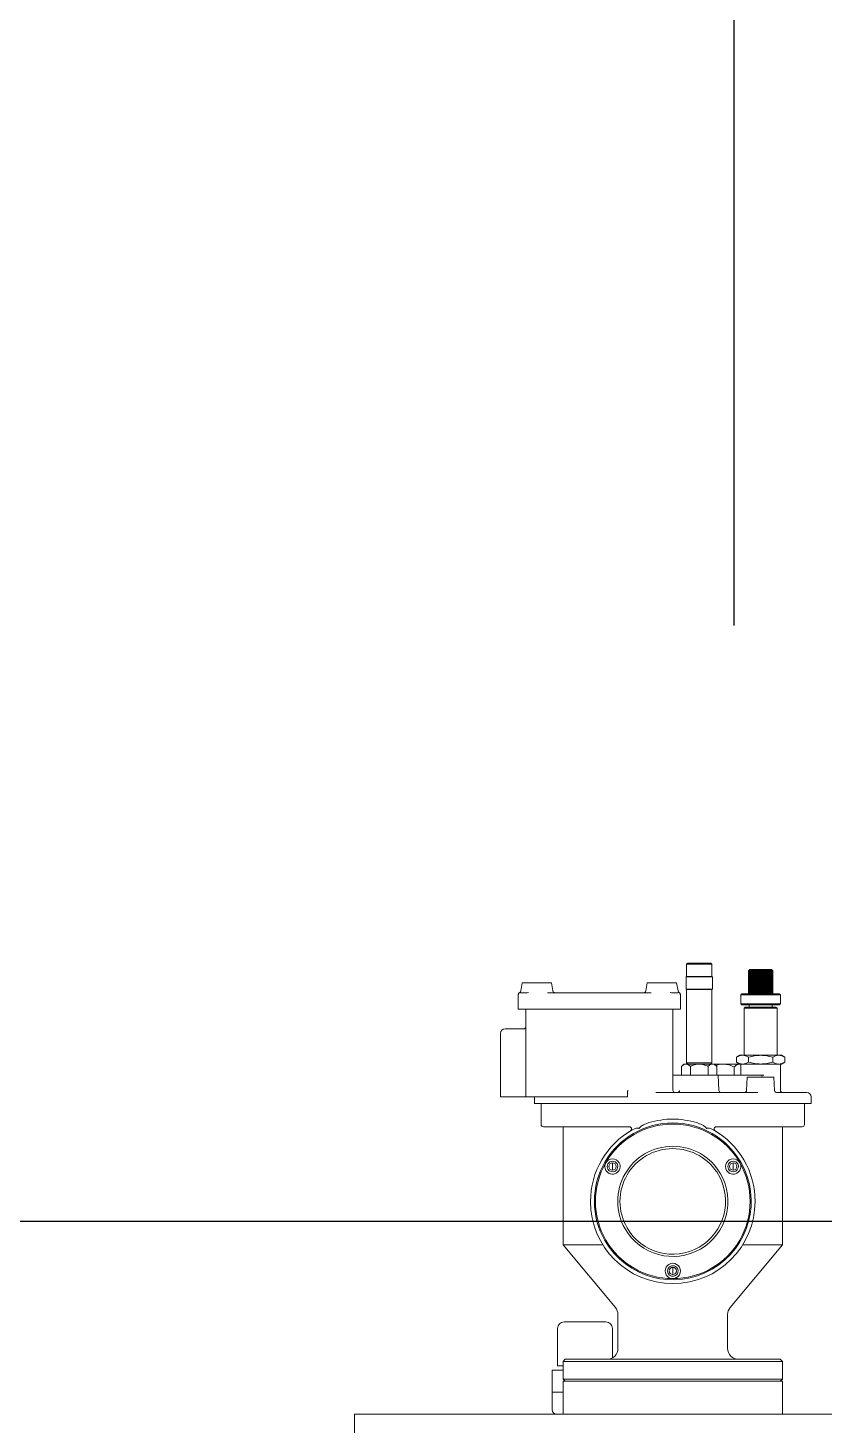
# Model space of a CAD drawing. Header units: millimetres. Extents: x 51507 to 66627, y -17810 to -7118.
# Drawn here: x 56174 to 56536, y -9233 to -8596 of the extents above; entities that cross this region are included whole.
import ezdxf

# ---------------------------------------------------------------- set-up
doc = ezdxf.new("R2010")
doc.units = ezdxf.units.MM
doc.header["$LTSCALE"] = 10
doc.layers.get('Defpoints').update_dxf_attribs({"lineweight": 25})
doc.layers.add('2', color=3, linetype='Continuous', lineweight=25)
doc.layers.add('粗实线', color=4, linetype='Continuous', lineweight=18)

msp = doc.modelspace()

# ---------------------------------------------------------------- linework, layer by layer
at = {"layer": '2'}
msp.add_line((56495.409, -8868.611), (56495.409, -8276.388), dxfattribs=at)
at = {"layer": 'Defpoints'}
msp.add_line((51507.409, -9140.11), (66627.409, -9140.11), dxfattribs=at)
at = {"layer": '粗实线'}
for p, q in [((56474.192, -9022.512), (56473.692, -9023.012)), ((56473.692, -9023.012), (56473.692, -9028.512)), ((56479.442, -9023.012), (56473.692, -9023.012)), ((56474.192, -9022.512), (56479.442, -9022.512)), ((56479.442, -9022.512), (56484.692, -9022.512)), ((56485.192, -9023.012), (56479.442, -9023.012)), ((56485.192, -9023.012), (56484.692, -9022.512)), ((56485.192, -9028.512), (56485.192, -9023.012)), ((56501.948, -9036.412), (56501.948, -9025.977)), ((56501.952, -9025.977), (56501.959, -9025.977)), ((56501.952, -9036.412), (56501.952, -9025.977)), ((56501.959, -9036.412), (56501.959, -9025.977)), ((56502.036, -9025.977), (56502.057, -9025.977)), ((56502.036, -9036.412), (56502.036, -9025.977)), ((56502.057, -9036.412), (56502.057, -9025.977)), ((56502.206, -9025.977), (56502.239, -9025.977)), ((56502.206, -9036.412), (56502.206, -9025.977)), ((56502.508, -9025.412), (56502.209, -9025.711)), ((56502.239, -9036.412), (56502.239, -9025.977)), ((56502.458, -9025.977), (56502.504, -9025.977)), ((56502.458, -9036.412), (56502.458, -9025.977)), ((56502.504, -9036.412), (56502.504, -9025.977)), ((56505.093, -9025.412), (56502.508, -9025.412)), ((56502.789, -9025.977), (56502.846, -9025.977)), ((56502.789, -9036.412), (56502.789, -9025.977)), ((56502.846, -9036.412), (56502.846, -9025.977)), ((56503.193, -9025.977), (56503.261, -9025.977)), ((56503.193, -9036.412), (56503.193, -9025.977)), ((56503.261, -9036.412), (56503.261, -9025.977)), ((56503.664, -9025.977), (56503.742, -9025.977)), ((56503.664, -9036.412), (56503.664, -9025.977)), ((56503.742, -9036.412), (56503.742, -9025.977)), ((56504.153, -9036.412), (56504.153, -9025.677)), ((56504.195, -9025.977), (56504.281, -9025.977)), ((56504.195, -9036.412), (56504.195, -9025.977)), ((56504.281, -9036.412), (56504.281, -9025.977)), ((56504.684, -9036.412), (56504.684, -9025.677)), ((56504.777, -9036.412), (56504.777, -9025.977)), ((56504.777, -9025.977), (56504.823, -9025.977)), ((56504.823, -9025.977), (56504.87, -9025.977)), ((56504.87, -9036.412), (56504.87, -9025.977)), ((56512.376, -9025.412), (56505.093, -9025.412)), ((56505.258, -9036.412), (56505.258, -9025.677)), ((56505.401, -9025.977), (56505.5, -9025.977)), ((56505.401, -9036.412), (56505.401, -9025.977)), ((56505.5, -9036.412), (56505.5, -9025.977)), ((56505.867, -9036.412), (56505.867, -9025.677)), ((56506.057, -9025.977), (56506.16, -9025.977)), ((56506.057, -9036.412), (56506.057, -9025.977)), ((56506.16, -9036.412), (56506.16, -9025.977)), ((56506.5, -9036.412), (56506.5, -9025.677)), ((56506.735, -9025.977), (56506.84, -9025.977)), ((56506.735, -9036.412), (56506.735, -9025.977)), ((56506.84, -9036.412), (56506.84, -9025.977)), ((56507.149, -9036.412), (56507.149, -9025.677)), ((56507.424, -9025.977), (56507.53, -9025.977)), ((56507.424, -9036.412), (56507.424, -9025.977)), ((56507.53, -9036.412), (56507.53, -9025.977)), ((56507.802, -9036.412), (56507.802, -9025.677)), ((56508.113, -9025.977), (56508.219, -9025.977)), ((56508.113, -9036.412), (56508.113, -9025.977)), ((56508.219, -9036.412), (56508.219, -9025.977)), ((56508.449, -9036.412), (56508.449, -9025.677)), ((56508.792, -9025.977), (56508.895, -9025.977)), ((56508.792, -9036.412), (56508.792, -9025.977)), ((56508.895, -9036.412), (56508.895, -9025.977)), ((56509.081, -9036.412), (56509.081, -9025.677)), ((56509.45, -9025.977), (56509.549, -9025.977)), ((56509.45, -9036.412), (56509.45, -9025.977)), ((56509.549, -9036.412), (56509.549, -9025.977)), ((56509.686, -9036.412), (56509.686, -9025.677)), ((56510.076, -9025.977), (56510.169, -9025.977)), ((56510.076, -9036.412), (56510.076, -9025.977)), ((56510.169, -9036.412), (56510.169, -9025.977)), ((56510.256, -9036.412), (56510.256, -9025.677)), ((56510.66, -9025.977), (56510.746, -9025.977)), ((56510.66, -9036.412), (56510.66, -9025.977)), ((56510.746, -9036.412), (56510.746, -9025.977)), ((56510.782, -9036.412), (56510.782, -9025.677)), ((56511.194, -9025.977), (56511.271, -9025.977)), ((56511.194, -9036.412), (56511.194, -9025.977)), ((56511.271, -9036.412), (56511.271, -9025.977)), ((56511.668, -9025.977), (56511.736, -9025.977)), ((56511.668, -9036.412), (56511.668, -9025.977)), ((56511.736, -9036.412), (56511.736, -9025.977)), ((56512.076, -9025.977), (56512.133, -9025.977)), ((56512.076, -9036.412), (56512.076, -9025.977)), ((56512.133, -9036.412), (56512.133, -9025.977)), ((56512.676, -9025.711), (56512.376, -9025.412)), ((56512.411, -9025.977), (56512.456, -9025.977)), ((56512.411, -9036.412), (56512.411, -9025.977)), ((56512.456, -9036.412), (56512.456, -9025.977)), ((56512.667, -9025.977), (56512.7, -9025.977)), ((56512.667, -9036.412), (56512.667, -9025.977)), ((56512.7, -9036.412), (56512.7, -9025.977)), ((56512.842, -9025.977), (56512.861, -9025.977)), ((56512.842, -9036.412), (56512.842, -9025.977)), ((56512.861, -9036.412), (56512.861, -9025.977)), ((56512.93, -9025.977), (56512.936, -9025.977)), ((56512.93, -9036.412), (56512.93, -9025.977)), ((56512.936, -9036.412), (56512.936, -9025.977)), ((56398.736, -9031.512), (56398.088, -9035.185)), ((56398.736, -9031.512), (56412.149, -9031.512)), ((56412.149, -9031.512), (56412.797, -9035.185)), ((56455.736, -9031.512), (56455.088, -9035.185)), ((56455.736, -9031.512), (56469.149, -9031.512)), ((56469.149, -9031.512), (56469.797, -9035.185)), ((56473.642, -9028.512), (56473.442, -9028.712)), ((56473.442, -9028.712), (56473.442, -9034.312)), ((56479.442, -9028.712), (56473.442, -9028.712)), ((56473.642, -9028.512), (56479.442, -9028.512)), ((56479.442, -9028.512), (56485.242, -9028.512)), ((56485.442, -9028.712), (56479.442, -9028.712)), ((56485.442, -9028.712), (56485.242, -9028.512)), ((56485.442, -9034.312), (56485.442, -9028.712)), ((56396.942, -9037.103), (56396.942, -9037.405)), ((56396.942, -9043.512), (56396.942, -9037.405)), ((56410.235, -9035.98), (56410.666, -9036.012)), ((56410.666, -9036.012), (56457.218, -9036.012)), ((56457.218, -9036.012), (56457.603, -9035.984)), ((56470.942, -9037.021), (56470.942, -9037.405)), ((56470.942, -9037.405), (56470.942, -9043.512)), ((56473.442, -9034.312), (56473.642, -9034.512)), ((56473.442, -9034.312), (56479.442, -9034.312)), ((56479.442, -9034.512), (56473.642, -9034.512)), ((56473.692, -9034.512), (56473.692, -9068.012)), ((56479.442, -9034.312), (56485.442, -9034.312)), ((56485.242, -9034.512), (56479.442, -9034.512)), ((56485.192, -9068.012), (56485.192, -9034.512)), ((56485.242, -9034.512), (56485.442, -9034.312)), ((56498.942, -9036.512), (56498.442, -9037.012)), ((56498.442, -9037.012), (56498.442, -9041.012)), ((56498.543, -9037.012), (56498.442, -9037.012)), ((56516.442, -9037.012), (56498.543, -9037.012)), ((56498.942, -9036.512), (56499.038, -9036.512)), ((56499.038, -9036.512), (56515.942, -9036.512)), ((56501.952, -9036.412), (56501.948, -9036.412)), ((56501.959, -9036.412), (56501.952, -9036.412)), ((56502.036, -9036.412), (56501.959, -9036.412)), ((56502.057, -9036.412), (56502.036, -9036.412)), ((56502.206, -9036.412), (56502.057, -9036.412)), ((56502.239, -9036.412), (56502.206, -9036.412)), ((56502.458, -9036.412), (56502.239, -9036.412)), ((56502.504, -9036.412), (56502.458, -9036.412)), ((56502.789, -9036.412), (56502.504, -9036.412)), ((56502.846, -9036.412), (56502.789, -9036.412)), ((56503.193, -9036.412), (56502.846, -9036.412)), ((56503.261, -9036.412), (56503.193, -9036.412)), ((56503.664, -9036.412), (56503.261, -9036.412)), ((56503.742, -9036.412), (56503.664, -9036.412)), ((56504.153, -9036.412), (56503.742, -9036.412)), ((56503.942, -9036.412), (56503.942, -9036.512)), ((56504.195, -9036.412), (56504.153, -9036.412)), ((56504.281, -9036.412), (56504.195, -9036.412)), ((56504.684, -9036.412), (56504.281, -9036.412)), ((56504.777, -9036.412), (56504.684, -9036.412)), ((56504.87, -9036.412), (56504.777, -9036.412)), ((56505.258, -9036.412), (56504.87, -9036.412)), ((56505.401, -9036.412), (56505.258, -9036.412)), ((56505.5, -9036.412), (56505.401, -9036.412)), ((56505.867, -9036.412), (56505.5, -9036.412)), ((56506.057, -9036.412), (56505.867, -9036.412)), ((56506.16, -9036.412), (56506.057, -9036.412)), ((56506.5, -9036.412), (56506.16, -9036.412)), ((56506.735, -9036.412), (56506.5, -9036.412)), ((56506.84, -9036.412), (56506.735, -9036.412)), ((56507.149, -9036.412), (56506.84, -9036.412)), ((56507.424, -9036.412), (56507.149, -9036.412)), ((56507.53, -9036.412), (56507.424, -9036.412)), ((56507.802, -9036.412), (56507.53, -9036.412)), ((56508.113, -9036.412), (56507.802, -9036.412)), ((56508.219, -9036.412), (56508.113, -9036.412)), ((56508.449, -9036.412), (56508.219, -9036.412)), ((56508.792, -9036.412), (56508.449, -9036.412)), ((56508.895, -9036.412), (56508.792, -9036.412)), ((56509.081, -9036.412), (56508.895, -9036.412)), ((56509.45, -9036.412), (56509.081, -9036.412)), ((56509.549, -9036.412), (56509.45, -9036.412)), ((56509.686, -9036.412), (56509.549, -9036.412)), ((56510.076, -9036.412), (56509.686, -9036.412)), ((56510.169, -9036.412), (56510.076, -9036.412)), ((56510.256, -9036.412), (56510.169, -9036.412)), ((56510.66, -9036.412), (56510.256, -9036.412)), ((56510.746, -9036.412), (56510.66, -9036.412)), ((56510.782, -9036.412), (56510.746, -9036.412)), ((56511.194, -9036.412), (56510.782, -9036.412)), ((56510.942, -9036.512), (56510.942, -9036.412)), ((56511.271, -9036.412), (56511.194, -9036.412)), ((56511.668, -9036.412), (56511.271, -9036.412)), ((56511.736, -9036.412), (56511.668, -9036.412)), ((56512.076, -9036.412), (56511.736, -9036.412)), ((56512.133, -9036.412), (56512.076, -9036.412)), ((56512.411, -9036.412), (56512.133, -9036.412)), ((56512.456, -9036.412), (56512.411, -9036.412)), ((56512.667, -9036.412), (56512.456, -9036.412)), ((56512.7, -9036.412), (56512.667, -9036.412)), ((56512.842, -9036.412), (56512.7, -9036.412)), ((56512.861, -9036.412), (56512.842, -9036.412)), ((56512.93, -9036.412), (56512.861, -9036.412)), ((56512.936, -9036.412), (56512.93, -9036.412)), ((56516.442, -9037.012), (56515.942, -9036.512)), ((56516.442, -9041.012), (56516.442, -9037.012)), ((56401.942, -9043.512), (56396.942, -9043.512)), ((56400.442, -9083.512), (56400.442, -9043.512)), ((56401.942, -9043.512), (56465.942, -9043.512)), ((56470.942, -9043.512), (56465.942, -9043.512)), ((56467.442, -9043.512), (56467.442, -9080.512)), ((56498.442, -9041.012), (56498.942, -9041.512)), ((56498.442, -9041.012), (56498.543, -9041.012)), ((56498.543, -9041.012), (56516.442, -9041.012)), ((56499.038, -9041.512), (56498.942, -9041.512)), ((56515.942, -9041.512), (56499.038, -9041.512)), ((56500.442, -9042.512), (56499.942, -9043.012)), ((56499.942, -9043.012), (56499.942, -9064.512)), ((56507.442, -9043.012), (56499.942, -9043.012)), ((56500.442, -9042.512), (56507.442, -9042.512)), ((56502.192, -9041.512), (56502.192, -9042.512)), ((56507.442, -9042.512), (56514.442, -9042.512)), ((56514.942, -9043.012), (56507.442, -9043.012)), ((56512.692, -9042.512), (56512.692, -9041.512)), ((56514.942, -9043.012), (56514.442, -9042.512)), ((56514.942, -9064.512), (56514.942, -9043.012)), ((56515.942, -9041.512), (56516.442, -9041.012)), ((56388.942, -9067.012), (56388.942, -9054.512)), ((56399.442, -9052.512), (56390.942, -9052.512)), ((56497.942, -9064.512), (56496.47, -9065.362)), ((56499.215, -9064.512), (56497.942, -9064.512)), ((56507.442, -9064.512), (56499.215, -9064.512)), ((56515.67, -9064.512), (56507.442, -9064.512)), ((56516.942, -9064.512), (56515.67, -9064.512)), ((56518.415, -9065.362), (56516.942, -9064.512)), ((56388.942, -9083.512), (56388.942, -9067.012)), ((56472.442, -9068.512), (56471.357, -9069.597)), ((56471.36, -9069.594), (56471.36, -9073.512)), ((56472.442, -9068.512), (56473.38, -9068.512)), ((56473.38, -9068.512), (56479.442, -9068.512)), ((56473.692, -9068.012), (56474.192, -9068.512)), ((56473.692, -9068.012), (56479.442, -9068.012)), ((56475.401, -9069.594), (56475.401, -9073.512)), ((56479.442, -9068.012), (56485.192, -9068.012)), ((56479.442, -9068.512), (56485.505, -9068.512)), ((56483.484, -9069.594), (56483.484, -9073.512)), ((56484.692, -9068.512), (56485.192, -9068.012)), ((56485.505, -9068.512), (56486.442, -9068.512)), ((56487.528, -9069.597), (56486.442, -9068.512)), ((56486.442, -9068.512), (56490.442, -9068.512)), ((56487.525, -9069.594), (56487.525, -9073.512)), ((56490.442, -9068.512), (56497.804, -9068.512)), ((56495.35, -9073.512), (56495.35, -9069.826)), ((56496.47, -9067.661), (56497.942, -9068.512)), ((56496.473, -9065.36), (56496.473, -9067.663)), ((56498.442, -9068.698), (56497.804, -9068.512)), ((56497.804, -9068.512), (56497.942, -9068.512)), ((56499.215, -9068.512), (56497.942, -9068.512)), ((56498.442, -9068.512), (56498.442, -9073.512)), ((56507.442, -9068.512), (56499.215, -9068.512)), ((56501.958, -9065.36), (56501.958, -9067.663)), ((56515.67, -9068.512), (56507.442, -9068.512)), ((56512.927, -9065.36), (56512.927, -9067.663)), ((56516.942, -9068.512), (56515.67, -9068.512)), ((56516.442, -9080.512), (56516.442, -9068.512)), ((56516.942, -9068.512), (56518.415, -9067.661)), ((56518.412, -9065.36), (56518.412, -9067.663)), ((56468.442, -9073.512), (56469.881, -9073.512)), ((56470.877, -9073.512), (56479.442, -9073.512)), ((56479.442, -9073.512), (56488.023, -9073.512)), ((56488.393, -9080.564), (56488.023, -9073.512)), ((56488.023, -9073.512), (56505.027, -9073.512)), ((56501.361, -9074.512), (56501.044, -9080.564)), ((56501.361, -9074.512), (56507.394, -9074.512)), ((56507.394, -9074.512), (56513.427, -9074.512)), ((56508.023, -9073.512), (56508.076, -9074.512)), ((56513.744, -9080.564), (56513.427, -9074.512)), ((56390.942, -9083.512), (56388.942, -9083.512)), ((56390.942, -9083.512), (56399.442, -9083.512)), ((56400.442, -9083.512), (56399.442, -9083.512)), ((56406.442, -9083.512), (56400.442, -9083.512)), ((56404.442, -9083.512), (56404.442, -9086.512)), ((56406.442, -9083.512), (56446.736, -9083.512)), ((56446.736, -9083.512), (56446.736, -9081.32)), ((56459.648, -9081.512), (56467.442, -9081.512)), ((56467.442, -9081.512), (56506.101, -9081.512)), ((56514.271, -9081.374), (56514.628, -9081.512)), ((56514.628, -9081.512), (56528.442, -9081.512)), ((56530.442, -9086.512), (56530.442, -9083.512)), ((56404.442, -9086.512), (56467.442, -9086.512)), ((56407.409, -9086.512), (56407.409, -9096.112)), ((56467.442, -9086.512), (56530.442, -9086.512)), ((56527.409, -9086.512), (56527.409, -9096.112)), ((56447.578, -9097.112), (56408.409, -9097.112)), ((56417.409, -9097.112), (56417.409, -9150.922)), ((56449.266, -9098.314), (56448.898, -9098.499)), ((56485.552, -9098.314), (56485.92, -9098.499)), ((56526.409, -9097.112), (56487.239, -9097.112)), ((56517.409, -9097.112), (56517.409, -9150.922)), ((56439.912, -9115.237), (56439.912, -9113.587)), ((56439.912, -9115.237), (56439.912, -9116.887)), ((56494.905, -9115.237), (56494.905, -9113.587)), ((56494.905, -9115.237), (56494.905, -9116.887)), ((56435.569, -9150.922), (56417.409, -9150.922)), ((56441.25, -9179.531), (56417.409, -9150.922)), ((56493.568, -9179.531), (56517.409, -9150.922)), ((56517.409, -9150.922), (56499.249, -9150.922)), ((56467.409, -9162.862), (56467.409, -9161.212)), ((56467.409, -9162.862), (56467.409, -9164.512)), ((56442.409, -9182.732), (56442.409, -9198.112)), ((56492.409, -9182.732), (56492.409, -9198.112)), ((56414.909, -9189.112), (56414.909, -9206.112)), ((56436.909, -9186.112), (56417.909, -9186.112)), ((56439.909, -9202.442), (56439.909, -9189.112)), ((56418.409, -9203.112), (56417.409, -9204.112)), ((56517.409, -9204.112), (56417.409, -9204.112)), ((56417.409, -9204.112), (56417.409, -9212.112)), ((56418.409, -9203.112), (56516.409, -9203.112)), ((56516.409, -9203.112), (56517.409, -9204.112)), ((56517.409, -9204.112), (56517.409, -9212.112)), ((56412.409, -9208.112), (56412.409, -9218.112)), ((56412.409, -9208.112), (56417.409, -9208.112)), ((56414.909, -9206.112), (56417.409, -9206.112)), ((56418.409, -9213.112), (56417.409, -9212.112)), ((56417.409, -9212.112), (56517.409, -9212.112)), ((56417.409, -9213.112), (56417.409, -9228.112)), ((56417.409, -9213.112), (56517.409, -9213.112)), ((56516.409, -9213.112), (56517.409, -9212.112)), ((56517.409, -9228.112), (56517.409, -9213.112)), ((56412.409, -9218.112), (56412.409, -9226.112)), ((56417.409, -9218.112), (56412.409, -9218.112)), ((56322.409, -9228.112), (58212.409, -9228.112)), ((56322.409, -9238.112), (56322.409, -9228.112))]:
    msp.add_line(p, q, dxfattribs=at)
for centre, radius, start, end in [((56397.103, -9035.012), 1, 302.387315, 350), ((56413.782, -9035.012), 1, 190, 270), ((56454.103, -9035.012), 1, 270, 350), ((56470.782, -9035.012), 1, 190, 237.612685), ((56399.442, -9051.512), 1, 270, 360), ((56390.942, -9054.512), 2, 90, 180), ((56468.442, -9080.512), 1, 180, 270), ((56469.537, -9080.514), 0.997, 270.122063, 357.139439), ((56489.391, -9080.512), 1, 183, 270), ((56500.045, -9080.512), 1, 270, 357), ((56514.743, -9080.512), 1, 183, 240.588495), ((56517.442, -9080.512), 1, 180, 270), ((56528.442, -9083.512), 2, 360, 90), ((56408.409, -9096.112), 1, 180, 270), ((56467.409, -9131.112), 35.75, 30, 210), ((56467.409, -9131.112), 35.25, 30, 150), ((56526.409, -9096.112), 1, 270, 0), ((56467.409, -9131.112), 37.5, 119.579523, 180), ((56467.409, -9131.112), 37.5, 0, 60.420477), ((56467.409, -9131.112), 25.124, 30, 210), ((56467.409, -9131.112), 24.07, 30, 210), ((56467.409, -9131.112), 35.25, 150, 210), ((56439.912, -9115.237), 3.5, 150, 210), ((56467.409, -9131.112), 35.75, 210, 30), ((56439.912, -9115.237), 3.5, 30, 150), ((56439.912, -9115.237), 3.5, 210, 30), ((56439.912, -9115.237), 2.4, 30, 210), ((56439.912, -9115.237), 2.4, 210, 30), ((56439.912, -9115.237), 1.65, 90, 270), ((56439.912, -9115.237), 1.65, 270, 90), ((56467.409, -9131.112), 35.25, 270, 30), ((56494.905, -9115.237), 3.5, 30, 210), ((56494.905, -9115.237), 3.5, 210, 30), ((56494.905, -9115.237), 2.4, 30, 210), ((56494.905, -9115.237), 2.4, 210, 30), ((56494.905, -9115.237), 1.65, 90, 270), ((56494.905, -9115.237), 1.65, 270, 90), ((56467.409, -9131.112), 25.124, 210, 30), ((56467.409, -9131.112), 24.07, 210, 30), ((56467.409, -9131.112), 37.5, 180, 270), ((56467.409, -9131.112), 37.5, 270, 0), ((56467.409, -9131.112), 35.25, 210, 270), ((56467.409, -9162.862), 3.5, 30, 210), ((56467.409, -9162.862), 3.5, 210, 270), ((56467.409, -9162.862), 2.4, 30, 210), ((56467.409, -9162.862), 2.4, 210, 30), ((56467.409, -9162.862), 1.65, 90, 270), ((56467.409, -9162.862), 3.5, 270, 30), ((56467.409, -9162.862), 1.65, 270, 90), ((56437.409, -9182.732), 5, 0, 39.805571), ((56497.409, -9182.732), 5, 140.194429, 180), ((56417.909, -9189.112), 3, 90, 180), ((56436.909, -9189.112), 3, 0, 90), ((56437.409, -9198.112), 5, 270, 360), ((56497.409, -9198.112), 5, 180, 270), ((56414.409, -9226.112), 2, 180, 270)]:
    msp.add_arc(centre, radius, start, end, dxfattribs=at)
for points, knots in [([(56501.948, -9025.977), (56502.003, -9025.921), (56502.1, -9025.82), (56502.199, -9025.721), (56502.243, -9025.677)], [0, 0, 0, 0, 0.23525754, 0.4201018, 0.4201018, 0.4201018, 0.4201018]), ([(56502.243, -9025.677), (56502.188, -9025.733), (56502.091, -9025.832), (56501.994, -9025.933), (56501.952, -9025.977)], [0, 0, 0, 0, 0.23381414, 0.41752619, 0.41752619, 0.41752619, 0.41752619]), ([(56501.959, -9025.977), (56502.02, -9025.921), (56502.129, -9025.82), (56502.239, -9025.721), (56502.288, -9025.677)], [0, 0, 0, 0, 0.24898887, 0.44462196, 0.44462196, 0.44462196, 0.44462196]), ([(56502.288, -9025.677), (56502.24, -9025.733), (56502.156, -9025.832), (56502.073, -9025.933), (56502.036, -9025.977)], [0, 0, 0, 0, 0.21913395, 0.39131151, 0.39131151, 0.39131151, 0.39131151]), ([(56502.057, -9025.977), (56502.123, -9025.921), (56502.242, -9025.82), (56502.361, -9025.721), (56502.414, -9025.677)], [0, 0, 0, 0, 0.2611622, 0.46636, 0.46636, 0.46636, 0.46636]), ([(56502.414, -9025.677), (56502.375, -9025.733), (56502.305, -9025.832), (56502.236, -9025.933), (56502.206, -9025.977)], [0, 0, 0, 0, 0.20447318, 0.3651315, 0.3651315, 0.3651315, 0.3651315]), ([(56502.239, -9025.977), (56502.31, -9025.921), (56502.436, -9025.82), (56502.564, -9025.721), (56502.62, -9025.677)], [0, 0, 0, 0, 0.27126857, 0.48440705, 0.48440705, 0.48440705, 0.48440705]), ([(56502.62, -9025.677), (56502.589, -9025.733), (56502.535, -9025.832), (56502.482, -9025.933), (56502.458, -9025.977)], [0, 0, 0, 0, 0.19086131, 0.34082454, 0.34082454, 0.34082454, 0.34082454]), ([(56502.504, -9025.977), (56502.578, -9025.921), (56502.709, -9025.82), (56502.843, -9025.721), (56502.902, -9025.677)], [0, 0, 0, 0, 0.27892687, 0.49808256, 0.49808256, 0.49808256, 0.49808256]), ([(56502.902, -9025.677), (56502.88, -9025.733), (56502.843, -9025.832), (56502.805, -9025.933), (56502.789, -9025.977)], [0, 0, 0, 0, 0.1794829, 0.32050591, 0.32050591, 0.32050591, 0.32050591]), ([(56502.846, -9025.977), (56502.922, -9025.921), (56503.057, -9025.82), (56503.195, -9025.721), (56503.255, -9025.677)], [0, 0, 0, 0, 0.28386906, 0.50690787, 0.50690787, 0.50690787, 0.50690787]), ([(56503.255, -9025.677), (56503.243, -9025.733), (56503.222, -9025.832), (56503.202, -9025.933), (56503.193, -9025.977)], [0, 0, 0, 0, 0.17155857, 0.30635528, 0.30635528, 0.30635528, 0.30635528]), ([(56503.261, -9025.977), (56503.338, -9025.921), (56503.475, -9025.82), (56503.613, -9025.721), (56503.674, -9025.677)], [0, 0, 0, 0, 0.28593042, 0.51058886, 0.51058886, 0.51058886, 0.51058886]), ([(56503.674, -9025.677), (56503.672, -9025.733), (56503.669, -9025.832), (56503.665, -9025.933), (56503.664, -9025.977)], [0, 0, 0, 0, 0.16810002, 0.30017929, 0.30017929, 0.30017929, 0.30017929]), ([(56503.742, -9025.977), (56503.818, -9025.921), (56503.954, -9025.82), (56504.092, -9025.721), (56504.153, -9025.677)], [0, 0, 0, 0, 0.285044, 0.50900598, 0.50900598, 0.50900598, 0.50900598]), ([(56504.153, -9025.677), (56504.161, -9025.733), (56504.175, -9025.832), (56504.189, -9025.933), (56504.195, -9025.977)], [0, 0, 0, 0, 0.16959896, 0.30285598, 0.30285598, 0.30285598, 0.30285598]), ([(56504.281, -9025.977), (56504.356, -9025.921), (56504.489, -9025.82), (56504.624, -9025.721), (56504.684, -9025.677)], [0, 0, 0, 0, 0.28123848, 0.50221043, 0.50221043, 0.50221043, 0.50221043]), ([(56504.684, -9025.677), (56504.701, -9025.733), (56504.732, -9025.832), (56504.763, -9025.933), (56504.777, -9025.977)], [0, 0, 0, 0, 0.17583823, 0.31399755, 0.31399755, 0.31399755, 0.31399755]), ([(56504.87, -9025.977), (56504.942, -9025.921), (56505.071, -9025.82), (56505.201, -9025.721), (56505.258, -9025.677)], [0, 0, 0, 0, 0.27463905, 0.49042575, 0.49042575, 0.49042575, 0.49042575]), ([(56505.258, -9025.677), (56505.285, -9025.733), (56505.333, -9025.832), (56505.38, -9025.933), (56505.401, -9025.977)], [0, 0, 0, 0, 0.18597829, 0.33210485, 0.33210485, 0.33210485, 0.33210485]), ([(56505.5, -9025.977), (56505.568, -9025.921), (56505.689, -9025.82), (56505.813, -9025.721), (56505.867, -9025.677)], [0, 0, 0, 0, 0.26547155, 0.47405525, 0.47405525, 0.47405525, 0.47405525]), ([(56505.867, -9025.677), (56505.902, -9025.733), (56505.966, -9025.832), (56506.029, -9025.933), (56506.057, -9025.977)], [0, 0, 0, 0, 0.19884598, 0.35508292, 0.35508292, 0.35508292, 0.35508292]), ([(56506.16, -9025.977), (56506.223, -9025.921), (56506.336, -9025.82), (56506.45, -9025.721), (56506.5, -9025.677)], [0, 0, 0, 0, 0.25407045, 0.45369619, 0.45369619, 0.45369619, 0.45369619]), ([(56506.5, -9025.677), (56506.544, -9025.733), (56506.623, -9025.832), (56506.701, -9025.933), (56506.735, -9025.977)], [0, 0, 0, 0, 0.21322124, 0.38075309, 0.38075309, 0.38075309, 0.38075309]), ([(56506.84, -9025.977), (56506.898, -9025.921), (56507, -9025.82), (56507.103, -9025.721), (56507.149, -9025.677)], [0, 0, 0, 0, 0.24089152, 0.43016244, 0.43016244, 0.43016244, 0.43016244]), ([(56507.149, -9025.677), (56507.2, -9025.733), (56507.293, -9025.832), (56507.384, -9025.933), (56507.424, -9025.977)], [0, 0, 0, 0, 0.22800537, 0.40715337, 0.40715337, 0.40715337, 0.40715337]), ([(56507.53, -9025.977), (56507.581, -9025.921), (56507.671, -9025.82), (56507.762, -9025.721), (56507.802, -9025.677)], [0, 0, 0, 0, 0.22652986, 0.40451668, 0.40451668, 0.40451668, 0.40451668]), ([(56507.802, -9025.677), (56507.86, -9025.733), (56507.965, -9025.832), (56508.068, -9025.933), (56508.113, -9025.977)], [0, 0, 0, 0, 0.24227943, 0.43264282, 0.43264282, 0.43264282, 0.43264282]), ([(56508.219, -9025.977), (56508.262, -9025.921), (56508.338, -9025.82), (56508.415, -9025.721), (56508.449, -9025.677)], [0, 0, 0, 0, 0.21174212, 0.37811006, 0.37811006, 0.37811006, 0.37811006]), ([(56508.449, -9025.677), (56508.514, -9025.733), (56508.629, -9025.832), (56508.742, -9025.933), (56508.792, -9025.977)], [0, 0, 0, 0, 0.25530403, 0.4559011, 0.4559011, 0.4559011, 0.4559011]), ([(56508.895, -9025.977), (56508.93, -9025.921), (56508.991, -9025.82), (56509.053, -9025.721), (56509.081, -9025.677)], [0, 0, 0, 0, 0.19746588, 0.35261683, 0.35261683, 0.35261683, 0.35261683]), ([(56509.081, -9025.677), (56509.15, -9025.733), (56509.274, -9025.832), (56509.396, -9025.933), (56509.45, -9025.977)], [0, 0, 0, 0, 0.26649905, 0.47589224, 0.47589224, 0.47589224, 0.47589224]), ([(56509.549, -9025.977), (56509.574, -9025.921), (56509.62, -9025.82), (56509.666, -9025.721), (56509.686, -9025.677)], [0, 0, 0, 0, 0.18481612, 0.33002803, 0.33002803, 0.33002803, 0.33002803]), ([(56509.686, -9025.677), (56509.759, -9025.733), (56509.89, -9025.832), (56510.019, -9025.933), (56510.076, -9025.977)], [0, 0, 0, 0, 0.27542163, 0.49182547, 0.49182547, 0.49182547, 0.49182547]), ([(56510.169, -9025.977), (56510.185, -9025.921), (56510.214, -9025.82), (56510.243, -9025.721), (56510.256, -9025.677)], [0, 0, 0, 0, 0.17501799, 0.31253141, 0.31253141, 0.31253141, 0.31253141]), ([(56510.256, -9025.677), (56510.332, -9025.733), (56510.468, -9025.832), (56510.601, -9025.933), (56510.66, -9025.977)], [0, 0, 0, 0, 0.28174872, 0.50312386, 0.50312386, 0.50312386, 0.50312386]), ([(56510.746, -9025.977), (56510.753, -9025.921), (56510.765, -9025.82), (56510.777, -9025.721), (56510.782, -9025.677)], [0, 0, 0, 0, 0.16922556, 0.30218781, 0.30218781, 0.30218781, 0.30218781]), ([(56510.782, -9025.677), (56510.86, -9025.733), (56510.998, -9025.832), (56511.134, -9025.933), (56511.194, -9025.977)], [0, 0, 0, 0, 0.28526487, 0.50940271, 0.50940271, 0.50940271, 0.50940271]), ([(56511.255, -9025.677), (56511.333, -9025.733), (56511.472, -9025.832), (56511.608, -9025.933), (56511.668, -9025.977)], [0, 0, 0, 0, 0.28585472, 0.51045602, 0.51045602, 0.51045602, 0.51045602]), ([(56511.271, -9025.977), (56511.268, -9025.921), (56511.263, -9025.82), (56511.258, -9025.721), (56511.255, -9025.677)], [0, 0, 0, 0, 0.16822711, 0.30040486, 0.30040486, 0.30040486, 0.30040486]), ([(56511.669, -9025.677), (56511.745, -9025.733), (56511.882, -9025.832), (56512.017, -9025.933), (56512.076, -9025.977)], [0, 0, 0, 0, 0.2834992, 0.50624973, 0.50624973, 0.50624973, 0.50624973]), ([(56511.736, -9025.977), (56511.723, -9025.921), (56511.701, -9025.82), (56511.678, -9025.721), (56511.669, -9025.677)], [0, 0, 0, 0, 0.17216764, 0.30744151, 0.30744151, 0.30744151, 0.30744151]), ([(56512.015, -9025.677), (56512.089, -9025.733), (56512.222, -9025.832), (56512.353, -9025.933), (56512.411, -9025.977)], [0, 0, 0, 0, 0.27827495, 0.49692068, 0.49692068, 0.49692068, 0.49692068]), ([(56512.133, -9025.977), (56512.111, -9025.921), (56512.072, -9025.82), (56512.032, -9025.721), (56512.015, -9025.677)], [0, 0, 0, 0, 0.18049085, 0.32230435, 0.32230435, 0.32230435, 0.32230435]), ([(56512.289, -9025.677), (56512.36, -9025.733), (56512.487, -9025.832), (56512.612, -9025.933), (56512.667, -9025.977)], [0, 0, 0, 0, 0.27035673, 0.48278098, 0.48278098, 0.48278098, 0.48278098]), ([(56512.456, -9025.977), (56512.425, -9025.921), (56512.37, -9025.82), (56512.314, -9025.721), (56512.289, -9025.677)], [0, 0, 0, 0, 0.1921499, 0.34312403, 0.34312403, 0.34312403, 0.34312403]), ([(56512.487, -9025.677), (56512.554, -9025.733), (56512.673, -9025.832), (56512.79, -9025.933), (56512.842, -9025.977)], [0, 0, 0, 0, 0.26002345, 0.46432865, 0.46432865, 0.46432865, 0.46432865]), ([(56512.7, -9025.977), (56512.66, -9025.921), (56512.59, -9025.82), (56512.519, -9025.721), (56512.487, -9025.677)], [0, 0, 0, 0, 0.20591879, 0.36771129, 0.36771129, 0.36771129, 0.36771129]), ([(56512.605, -9025.677), (56512.666, -9025.733), (56512.775, -9025.832), (56512.883, -9025.933), (56512.93, -9025.977)], [0, 0, 0, 0, 0.2476683, 0.44226583, 0.44226583, 0.44226583, 0.44226583]), ([(56512.861, -9025.977), (56512.813, -9025.921), (56512.729, -9025.82), (56512.643, -9025.721), (56512.605, -9025.677)], [0, 0, 0, 0, 0.22062511, 0.3939725, 0.3939725, 0.3939725, 0.3939725]), ([(56512.936, -9025.977), (56512.882, -9025.921), (56512.795, -9025.831), (56512.708, -9025.743), (56512.676, -9025.711)], [0, 0, 0, 0, 0.23532736, 0.37293653, 0.37293653, 0.37293653, 0.37293653]), ([(56397.639, -9035.856), (56397.54, -9035.929), (56397.34, -9036.077), (56397.118, -9036.394), (56396.97, -9036.758), (56396.951, -9037.02), (56396.942, -9037.149)], [0, 0, 0, 0, 0.3814936, 0.7682211, 1.1537179, 1.5311123, 1.5311123, 1.5311123, 1.5311123]), ([(56398.044, -9035.969), (56398.189, -9035.983), (56398.479, -9036.011), (56399.32, -9036.006), (56400.384, -9036.008), (56401.242, -9035.96), (56401.67, -9035.935)], [0, 0, 0, 0, 0.9082968, 1.8153761, 2.7229602, 3.629613, 3.629613, 3.629613, 3.629613]), ([(56466.215, -9035.935), (56466.644, -9035.96), (56467.502, -9036.008), (56468.566, -9036.006), (56469.407, -9036.011), (56469.697, -9035.983), (56469.841, -9035.969)], [0, 0, 0, 0, 0.9081559, 1.8152721, 2.7228076, 3.6296135, 3.6296135, 3.6296135, 3.6296135]), ([(56470.942, -9037.148), (56470.933, -9037.019), (56470.915, -9036.758), (56470.767, -9036.394), (56470.545, -9036.077), (56470.345, -9035.929), (56470.246, -9035.856)], [0, 0, 0, 0, 0.3772144, 0.7625564, 1.1490005, 1.529875, 1.529875, 1.529875, 1.529875]), ([(56499.215, -9064.512), (56498.75, -9064.555), (56497.821, -9064.643), (56496.922, -9065.121), (56496.473, -9065.36)], [0, 0, 0, 0, 1.4505037, 2.899549, 2.899549, 2.899549, 2.899549]), ([(56501.958, -9065.36), (56501.508, -9065.121), (56500.609, -9064.642), (56499.679, -9064.555), (56499.215, -9064.512)], [0, 0, 0, 0, 1.45089, 2.8995572, 2.8995572, 2.8995572, 2.8995572]), ([(56507.442, -9064.512), (56506.516, -9064.555), (56504.658, -9064.642), (56502.86, -9065.12), (56501.958, -9065.36)], [0, 0, 0, 0, 2.7738052, 5.5661221, 5.5661221, 5.5661221, 5.5661221]), ([(56512.927, -9065.36), (56512.032, -9065.122), (56510.234, -9064.643), (56508.375, -9064.556), (56507.442, -9064.512)], [0, 0, 0, 0, 2.7717249, 5.5660991, 5.5660991, 5.5660991, 5.5660991]), ([(56515.67, -9064.512), (56515.205, -9064.555), (56514.276, -9064.643), (56513.377, -9065.121), (56512.927, -9065.36)], [0, 0, 0, 0, 1.4505037, 2.899549, 2.899549, 2.899549, 2.899549]), ([(56518.412, -9065.36), (56517.962, -9065.121), (56517.063, -9064.642), (56516.134, -9064.555), (56515.67, -9064.512)], [0, 0, 0, 0, 1.45089, 2.8995572, 2.8995572, 2.8995572, 2.8995572]), ([(56471.36, -9069.594), (56471.68, -9069.296), (56472.321, -9068.697), (56473.027, -9068.573), (56473.38, -9068.512)], [0, 0, 0, 0, 1.1690226, 2.3423852, 2.3423852, 2.3423852, 2.3423852]), ([(56473.38, -9068.512), (56473.731, -9068.573), (56474.437, -9068.695), (56475.079, -9069.294), (56475.401, -9069.594)], [0, 0, 0, 0, 1.1660804, 2.342494, 2.342494, 2.342494, 2.342494]), ([(56475.401, -9069.594), (56476.043, -9069.295), (56477.327, -9068.696), (56478.738, -9068.573), (56479.442, -9068.512)], [0, 0, 0, 0, 2.1108926, 4.2168631, 4.2168631, 4.2168631, 4.2168631]), ([(56479.442, -9068.512), (56480.146, -9068.573), (56481.557, -9068.696), (56482.84, -9069.294), (56483.484, -9069.594)], [0, 0, 0, 0, 2.1023845, 4.2168785, 4.2168785, 4.2168785, 4.2168785]), ([(56483.484, -9069.594), (56483.804, -9069.296), (56484.446, -9068.697), (56485.151, -9068.573), (56485.505, -9068.512)], [0, 0, 0, 0, 1.1690226, 2.3423852, 2.3423852, 2.3423852, 2.3423852]), ([(56485.505, -9068.512), (56485.856, -9068.573), (56486.561, -9068.695), (56487.203, -9069.294), (56487.525, -9069.594)], [0, 0, 0, 0, 1.1660804, 2.342494, 2.342494, 2.342494, 2.342494]), ([(56490.442, -9068.512), (56489.58, -9068.562), (56488.432, -9068.629), (56487.386, -9069.081), (56487.125, -9069.194)], [0, 0, 0, 0, 2.5588092, 3.4102603, 3.4102603, 3.4102603, 3.4102603]), ([(56495.35, -9069.826), (56494.569, -9069.462), (56493.01, -9068.735), (56491.297, -9068.586), (56490.442, -9068.512)], [0, 0, 0, 0, 2.5667601, 5.1204917, 5.1204917, 5.1204917, 5.1204917]), ([(56497.804, -9068.512), (56497.377, -9068.586), (56496.521, -9068.735), (56495.741, -9069.461), (56495.35, -9069.826)], [0, 0, 0, 0, 1.4159546, 2.8444571, 2.8444571, 2.8444571, 2.8444571]), ([(56496.473, -9067.663), (56496.923, -9067.902), (56497.822, -9068.381), (56498.751, -9068.468), (56499.215, -9068.512)], [0, 0, 0, 0, 1.45089, 2.8995572, 2.8995572, 2.8995572, 2.8995572]), ([(56499.215, -9068.512), (56499.68, -9068.468), (56500.609, -9068.38), (56501.508, -9067.902), (56501.958, -9067.663)], [0, 0, 0, 0, 1.4505037, 2.899549, 2.899549, 2.899549, 2.899549]), ([(56501.958, -9067.663), (56502.86, -9067.903), (56504.658, -9068.381), (56506.516, -9068.468), (56507.442, -9068.512)], [0, 0, 0, 0, 2.7923169, 5.5661221, 5.5661221, 5.5661221, 5.5661221]), ([(56507.442, -9068.512), (56508.375, -9068.467), (56510.234, -9068.38), (56512.032, -9067.901), (56512.927, -9067.663)], [0, 0, 0, 0, 2.7943741, 5.5660991, 5.5660991, 5.5660991, 5.5660991]), ([(56512.927, -9067.663), (56513.377, -9067.902), (56514.276, -9068.381), (56515.205, -9068.468), (56515.67, -9068.512)], [0, 0, 0, 0, 1.45089, 2.8995572, 2.8995572, 2.8995572, 2.8995572]), ([(56515.67, -9068.512), (56516.135, -9068.468), (56517.064, -9068.38), (56517.963, -9067.902), (56518.412, -9067.663)], [0, 0, 0, 0, 1.4505037, 2.899549, 2.899549, 2.899549, 2.899549]), ([(56467.442, -9073.512), (56467.46, -9073.512), (56467.497, -9073.512), (56467.767, -9073.512), (56468.104, -9073.512), (56468.332, -9073.512), (56468.442, -9073.512)], [0, 0, 0, 0, 0.2704296, 0.5626489, 0.7898733, 1, 1, 1, 1]), ([(56469.881, -9073.512), (56470.006, -9073.512), (56470.258, -9073.512), (56470.58, -9073.512), (56470.812, -9073.512), (56470.856, -9073.512), (56470.877, -9073.512)], [0, 0, 0, 0, 0.24921528, 0.49828648, 0.74693987, 0.99680141, 0.99680141, 0.99680141, 0.99680141]), ([(56505.027, -9073.512), (56505.452, -9073.512), (56506.336, -9073.512), (56507.341, -9073.512), (56507.925, -9073.512), (56507.991, -9073.512), (56508.023, -9073.512)], [0, 0, 0, 0, 0.8100458, 1.684845, 2.3655728, 2.9958886, 2.9958886, 2.9958886, 2.9958886]), ([(56508.023, -9073.512), (56508.036, -9073.512), (56508.06, -9073.512), (56508.248, -9073.512), (56508.523, -9073.512), (56508.752, -9073.512), (56508.866, -9073.512)], [0, 0, 0, 0, 0.21122904, 0.42146347, 0.63180762, 0.84316133, 0.84316133, 0.84316133, 0.84316133]), ([(56446.736, -9081.32), (56446.749, -9081.169), (56446.769, -9080.938), (56446.907, -9080.661), (56447.022, -9080.56), (56447.077, -9080.512)], [0, 0, 0, 0, 0.45275418, 0.68985992, 0.90877763, 0.90877763, 0.90877763, 0.90877763]), ([(56452.047, -9098.002), (56452.051, -9097.959), (56452.062, -9097.865), (56452.163, -9097.654), (56452.711, -9096.982), (56454.183, -9096.057), (56455.659, -9095.533), (56456.5, -9095.233)], [0, 0, 0, 0, 0.1263162, 0.278596, 0.6848452, 2.709442, 5.3972116, 5.3972116, 5.3972116, 5.3972116]), ([(56478.318, -9095.233), (56476.543, -9094.774), (56472.99, -9093.853), (56467.418, -9093.491), (56461.838, -9093.851), (56458.283, -9094.772), (56456.5, -9095.233)], [0, 0, 0, 0, 5.5239088, 11.0615449, 16.5797306, 22.129166, 22.129166, 22.129166, 22.129166]), ([(56478.318, -9095.233), (56479.168, -9095.531), (56480.445, -9095.977), (56481.786, -9096.806), (56482.399, -9097.336), (56482.656, -9097.658), (56482.756, -9097.866), (56482.766, -9097.959), (56482.771, -9098.002)], [0, 0, 0, 0, 2.6966237, 4.0467866, 4.7217439, 5.1221801, 5.272557, 5.3974836, 5.3974836, 5.3974836, 5.3974836]), ([(56448.093, -9098.969), (56448.183, -9098.903), (56448.352, -9098.779), (56448.498, -9098.53), (56448.563, -9098.314), (56448.583, -9098.138), (56448.572, -9097.962), (56448.519, -9097.742), (56448.384, -9097.488), (56448.147, -9097.27), (56447.867, -9097.135), (56447.674, -9097.119), (56447.578, -9097.112)], [0, 0, 0, 0, 0.3452194, 0.6503645, 0.8145359, 0.9763339, 1.1376803, 1.300513, 1.6056183, 1.9483117, 2.2728142, 2.5973947, 2.5973947, 2.5973947, 2.5973947]), ([(56449.266, -9098.314), (56449.73, -9098.114), (56450.428, -9097.814), (56451.304, -9097.664), (56451.729, -9097.689), (56451.911, -9097.766), (56451.989, -9097.828), (56452.039, -9097.91), (56452.044, -9097.971), (56452.047, -9098.002)], [0, 0, 0, 0, 1.518833, 2.2814371, 2.6619124, 2.7739938, 2.8683741, 2.9543306, 3.0438005, 3.0438005, 3.0438005, 3.0438005]), ([(56482.771, -9098.002), (56482.775, -9097.968), (56482.782, -9097.902), (56482.837, -9097.819), (56482.917, -9097.761), (56483.096, -9097.688), (56483.517, -9097.664), (56484.391, -9097.815), (56485.088, -9098.114), (56485.552, -9098.314)], [0, 0, 0, 0, 0.096166, 0.1912241, 0.2827806, 0.384665, 0.7662242, 1.526629, 3.0431179, 3.0431179, 3.0431179, 3.0431179]), ([(56487.239, -9097.112), (56487.121, -9097.123), (56486.884, -9097.147), (56486.605, -9097.319), (56486.422, -9097.522), (56486.317, -9097.707), (56486.251, -9097.906), (56486.243, -9098.044), (56486.239, -9098.112)], [0, 0, 0, 0, 0.3922449, 0.7838363, 0.9956951, 1.1954741, 1.3855439, 1.5686529, 1.5686529, 1.5686529, 1.5686529]), ([(56486.239, -9098.112), (56486.246, -9098.2), (56486.26, -9098.382), (56486.369, -9098.623), (56486.524, -9098.828), (56486.655, -9098.92), (56486.724, -9098.969)], [0, 0, 0, 0, 0.2513134, 0.5135185, 0.7576979, 1.0284881, 1.0284881, 1.0284881, 1.0284881])]:
    msp.add_open_spline(points, degree=3, knots=knots, dxfattribs=at)

doc.saveas('drawing.dxf')
